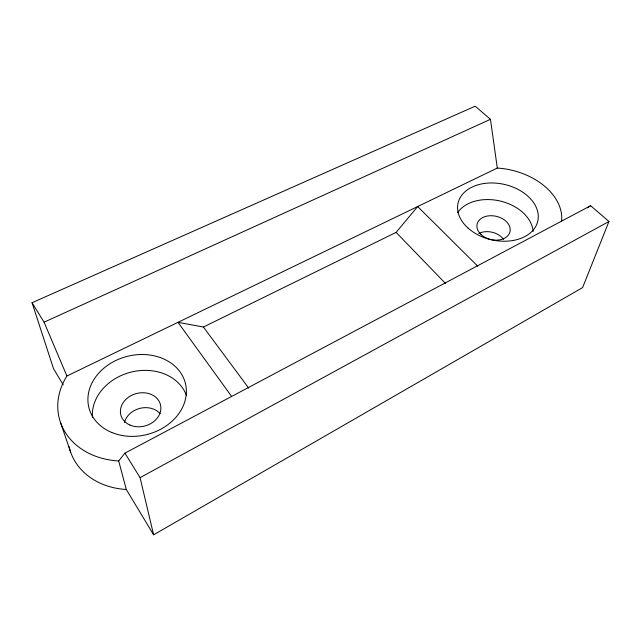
<?xml version="1.0" encoding="UTF-8"?>
<svg xmlns="http://www.w3.org/2000/svg" width="641" height="641" viewBox="0 0 641 641"><rect width="100%" height="100%" fill="white"/><g stroke="black" fill="none" stroke-linecap="round" stroke-linejoin="round"><path stroke-width="0.96" d="M118.697 460.975L124.931 453.147L590.633 205.705L608.95 221.498L582.597 287.593L153.616 534.818L126.293 489.476L118.697 460.975A74.388 60.254 -14.8 0 1 66.904 376.003L44.069 322.191L32.05 302.728L475.213 106.182L490.453 119.322L497.312 168.062A60.767 42.146 12.8 0 1 561.564 221.417M231.553 396.322L177.99 322.335L203.421 327.03L396.114 232.379L417.66 206.546L477.769 266.215M587.332 207.86L590.633 205.705M153.616 534.818L140.075 477.665L608.95 221.498M66.904 376.003L497.312 168.062M44.069 322.191L490.453 119.322M396.114 232.379L445.431 283.402M203.421 327.03L248.74 388.166M124.931 453.147L140.075 477.665M63.203 384.8L53.564 368.799L32.05 302.728M60.47 422.387L70.598 451.993M478.819 233.46A16.562 11.875 13.1 0 1 503.562 239.333M124.434 422.507A20.007 16.57 -15.6 0 1 140.05 408.325A20.007 16.57 -15.6 0 1 160.162 413.757M126.293 489.476A71.007 58.804 -16.3 0 1 69.076 446.641M457.514 212.772A40.079 28.316 12.9 0 1 500.893 201.202A40.079 28.316 12.9 0 1 533.128 231.465M92.44 417.427A48.596 39.822 -14.9 0 1 131.926 371.908A48.596 39.822 -14.9 0 1 186.467 395.465M129.923 425.047A20.472 16.77 -14.9 0 0 160.875 408.662A20.472 16.77 -14.9 0 0 131.125 395.601A20.472 16.77 -14.9 0 0 129.923 425.047M481.062 234.542A16.882 11.923 12.8 0 0 509.363 233.532A16.882 11.923 12.8 0 0 490.245 215.729A16.882 11.923 12.8 0 0 481.062 234.542M468.154 228.18A40.88 28.428 12.6 0 0 536.429 225.103A40.88 28.428 12.6 0 0 489.195 183.014A40.88 28.428 12.6 0 0 468.154 228.18M111.774 432.467A49.75 40.303 -14.2 0 0 186.363 392.052A49.75 40.303 -14.2 0 0 113.257 361.82A49.75 40.303 -14.2 0 0 111.774 432.467"/></g></svg>
